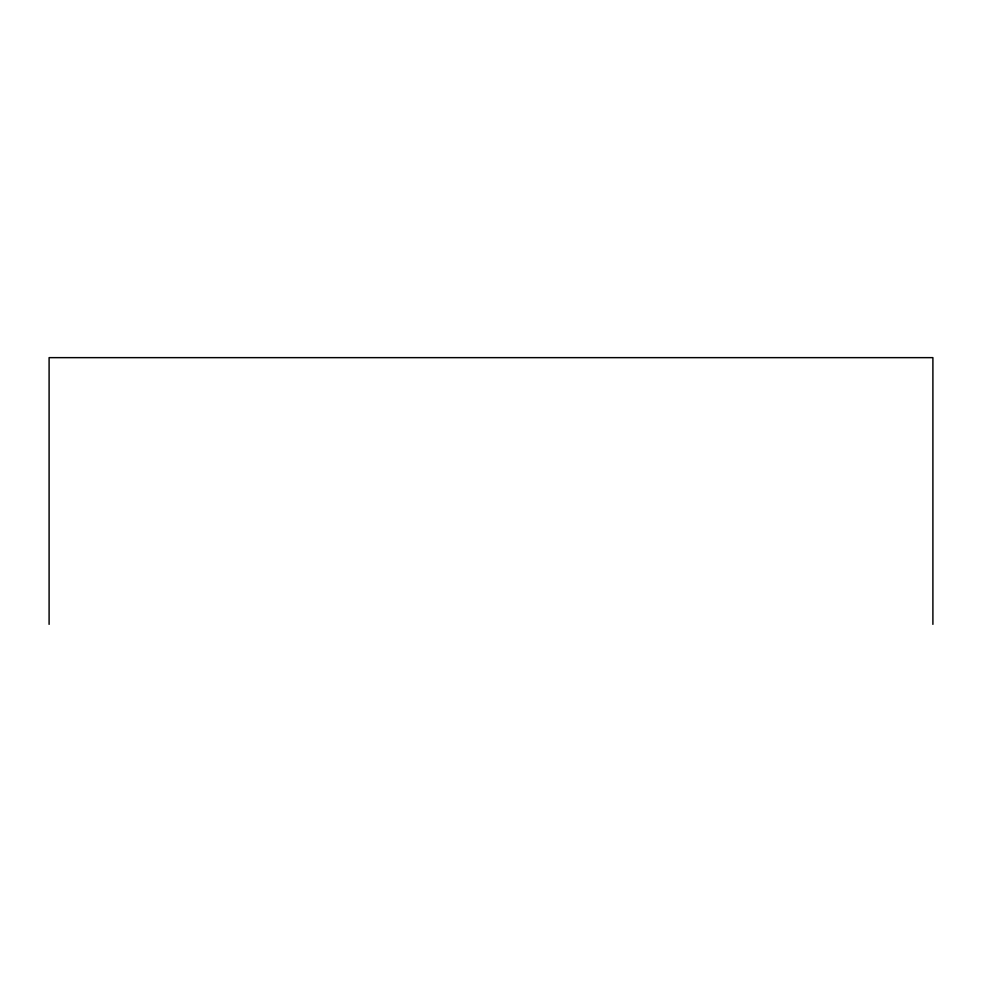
<?xml version="1.0" encoding="UTF-8"?>
<svg xmlns="http://www.w3.org/2000/svg" width="982" height="982" viewBox="0 0 982 982"><rect width="100%" height="100%" fill="white"/><g stroke="black" fill="none" stroke-linecap="round" stroke-linejoin="round"><path stroke-width="1.47" d="M932.9 624.356L932.9 357.644L49.1 357.644L49.1 624.356"/></g></svg>
